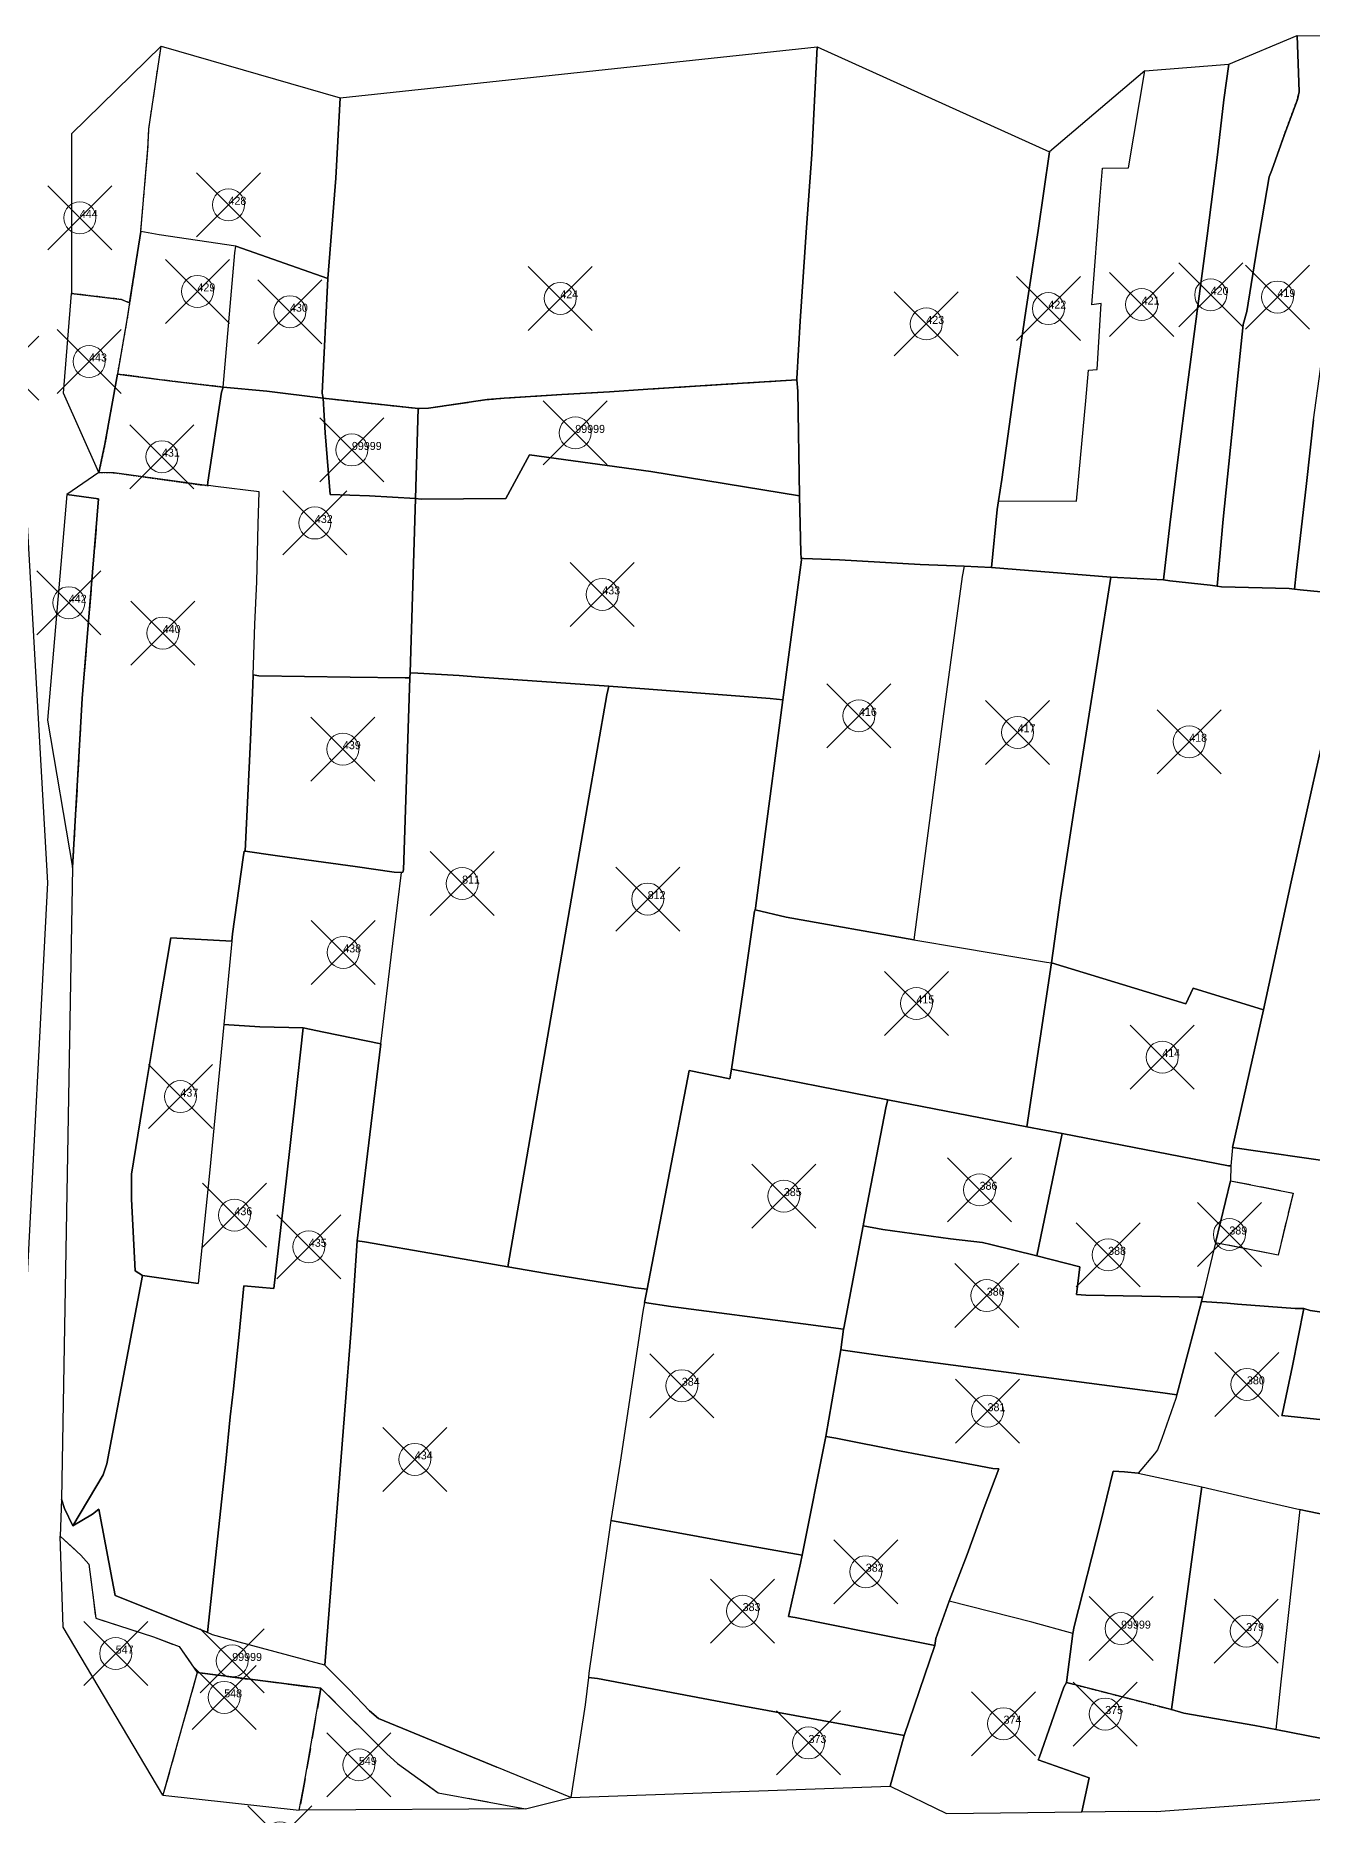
# Model space of a CAD drawing. Header units: millimetres. Extents: x -5 to 3014, y -2191 to 0.
# Drawn here: x 759 to 1158, y -558 to -2 of the extents above; entities that cross this region are included whole.
import ezdxf

# ---------------------------------------------------------------- set-up
doc = ezdxf.new("R2010")
doc.units = ezdxf.units.MM
doc.header["$PDMODE"] = 35
doc.header["$PDSIZE"] = 10
doc.linetypes.add('DASHED', pattern=[0.75, 0.5, -0.25])
doc.linetypes.add('DASHED2', pattern=[9.525, 6.35, -3.175])
doc.layers.add('Poly_Survey_Bndry', color=250, linetype='Continuous', lineweight=30)
doc.layers.add('Text_Survey_No', color=250, linetype='Continuous', lineweight=0)
doc.styles.get("Standard").update_dxf_attribs({"font": 'SakalBharati.ttf'})

msp = doc.modelspace()

# ---------------------------------------------------------------- linework, layer by layer
at = {"layer": 'Poly_Survey_Bndry'}
for points in [[(798.26, -5.47), (770.27, -32.87), (770.27, -82.73), (785.93, -84.62), (788.42, -85.67), (791.89, -63.4), (794.16, -37.53), (794.43, -31.28)], [(791.89, -63.4), (794.16, -37.53), (794.43, -31.28), (798.26, -5.47), (854.19, -21.55), (852.86, -46.67), (850.38, -78.09), (821.59, -67.97), (797.61, -64.37)], [(1145.24, -44.22), (1144.38, -46.29), (1140.68, -68.24), (1137.4, -88.38), (1136.23, -92.44), (1134.08, -113.6), (1130.02, -153.21), (1128.15, -174.19), (1125.9, -173.86), (1113.33, -172.54), (1111.34, -172.21), (1113.32, -155), (1116.06, -133.07), (1118.71, -112.79), (1121.89, -88.21), (1124.96, -64.71), (1128.24, -39.45), (1130.23, -22.2), (1131.74, -11.09), (1153.14, -2.14), (1153.76, -19.69), (1153.18, -22.13), (1149.15, -33.02)], [(850.38, -78.09), (852.86, -46.67), (854.19, -21.55), (1003.22, -5.7), (1001.53, -39.3), (999.82, -62.11), (997.88, -91.38), (996.83, -109.26), (996.87, -109.68), (974.81, -111.06), (950.34, -112.6), (938.3, -113.42), (923.41, -114.27), (905.4, -115.42), (900.12, -115.88), (881.76, -118.54), (878.51, -118.64), (862.34, -116.91), (848.84, -115.42), (848.59, -113.93)], [(1072.21, -63), (1068.33, -88.14), (1065.05, -110.73), (1060.86, -140.88), (1059.84, -147.5), (1059.42, -150.19), (1057.66, -168.35), (1049.12, -167.98), (1035.39, -167.38), (1010.12, -165.96), (998.92, -165.5), (998.21, -165.47), (998.08, -163.77), (997.71, -145.99), (997.16, -113.21), (996.87, -109.68), (996.83, -109.26), (997.88, -91.38), (999.82, -62.11), (1001.53, -39.3), (1003.22, -5.7), (1075.78, -38.48)], [(1111.34, -172.21), (1094.87, -171.36), (1057.66, -168.35), (1059.42, -150.19), (1059.84, -147.5), (1084.15, -147.65), (1087.06, -116.27), (1087.93, -106.71), (1090.62, -106.44), (1091.91, -85.89), (1088.99, -86.27), (1091.6, -52.36), (1092.27, -43.62), (1100.48, -43.51), (1105.57, -13.2), (1131.74, -11.09), (1130.23, -22.2), (1128.24, -39.45), (1124.96, -64.71), (1121.89, -88.21), (1118.71, -112.79), (1116.06, -133.07), (1113.32, -155)], [(1072.21, -63), (1068.33, -88.14), (1065.05, -110.73), (1060.86, -140.88), (1059.84, -147.5), (1084.15, -147.65), (1087.06, -116.27), (1087.93, -106.71), (1090.62, -106.44), (1091.91, -85.89), (1088.99, -86.27), (1091.6, -52.36), (1092.27, -43.62), (1100.48, -43.51), (1105.57, -13.2), (1075.78, -38.48)], [(791.89, -63.4), (788.42, -85.67), (787.58, -91.01), (784.59, -107.9), (801.73, -110.16), (817.61, -111.97), (821.33, -70.02), (821.59, -67.97), (797.61, -64.37)], [(850.38, -78.09), (848.59, -113.93), (848.84, -115.42), (831.25, -113.3), (817.61, -111.97), (821.33, -70.02), (821.59, -67.97)], [(770.27, -82.73), (785.93, -84.62), (788.42, -85.67), (787.58, -91.01), (784.59, -107.9), (780.71, -129.81), (778.83, -138.65), (767.74, -113.86)], [(778.83, -138.65), (780.71, -129.81), (784.59, -107.9), (801.73, -110.16), (817.61, -111.97), (817.16, -113.55), (812.88, -141.73), (812.74, -142.76), (811.03, -142.57), (783.63, -138.74)], [(878.51, -118.64), (881.76, -118.54), (900.12, -115.88), (905.4, -115.42), (923.41, -114.27), (938.3, -113.42), (950.34, -112.6), (974.81, -111.06), (996.87, -109.68), (997.16, -113.21), (997.71, -145.99), (951.22, -138.34), (913.37, -133.15), (905.94, -146.75), (879.44, -147.01), (877.68, -146.76)], [(813.05, -142.75), (812.74, -142.76), (812.88, -141.73), (817.16, -113.55), (817.61, -111.97), (831.25, -113.3), (848.84, -115.42), (849.54, -126.32), (851.02, -145.59), (863.36, -145.96), (877.68, -146.76), (876.7, -180.73), (876.04, -201.26), (875.99, -202.88), (874.52, -202.86), (857.33, -202.59), (828.79, -202.16), (827.02, -201.93), (827.12, -198.85), (827.56, -186.02), (828.11, -172.87), (828.58, -154.8), (828.85, -144.76), (815.2, -143.02)], [(878.51, -118.64), (877.68, -146.76), (863.36, -145.96), (851.02, -145.59), (849.54, -126.32), (848.84, -115.42), (862.34, -116.91)], [(938.07, -205.44), (897.76, -202.59), (891.39, -202.14), (878.46, -201.33), (876.04, -201.26), (876.7, -180.73), (877.68, -146.76), (879.44, -147.01), (905.94, -146.75), (913.37, -133.15), (951.22, -138.34), (997.71, -145.99), (998.08, -163.77), (998.21, -165.47), (998.25, -165.91), (994.47, -194.79), (992.47, -209.71), (988.48, -209.31), (950.65, -206.33)], [(813.05, -142.75), (812.74, -142.76), (811.03, -142.57), (783.63, -138.74), (778.83, -138.65), (768.84, -145.59), (778.73, -146.91), (773.58, -209.32), (770.63, -262.07), (767.15, -459.54), (768.03, -462.38), (770.72, -467.87), (780.18, -451.93), (781.27, -448.41), (792.49, -389.64), (790.17, -388.15), (789.03, -365.72), (789.06, -357.94), (792.32, -337.37), (796.82, -310.56), (801.25, -284.07), (820.37, -285.08), (820.59, -282.82), (823.87, -258.95), (824.23, -257.02), (824.47, -257.05), (826.16, -222.17), (826.92, -205.01), (827.02, -201.93), (827.12, -198.85), (827.56, -186.02), (828.11, -172.87), (828.58, -154.8), (828.85, -144.76), (815.2, -143.02)], [(768.84, -145.59), (762.82, -216.1), (770.63, -262.07), (773.58, -209.32), (778.73, -146.91)], [(1033.35, -284.67), (993.54, -277.63), (983.81, -275.32), (983.97, -274.83), (987, -250.9), (991.51, -216.91), (992.47, -209.71), (994.47, -194.79), (998.25, -165.91), (998.21, -165.47), (998.92, -165.5), (1010.12, -165.96), (1035.39, -167.38), (1049.12, -167.98), (1048.44, -171.15), (1042.41, -215.63)], [(1094.87, -171.36), (1057.66, -168.35), (1049.12, -167.98), (1048.44, -171.15), (1042.41, -215.63), (1033.35, -284.67), (1048.32, -287.19), (1074.84, -291.64), (1076.39, -291.92), (1079.22, -271.62), (1083.39, -244.54)], [(1120.65, -299.84), (1118.37, -304.69), (1076.39, -291.92), (1079.22, -271.62), (1083.39, -244.54), (1094.87, -171.36), (1111.34, -172.21), (1113.33, -172.54), (1125.9, -173.86), (1128.15, -174.19), (1129.47, -174.38), (1150.6, -174.87), (1152.34, -175.08), (1154.07, -175.29), (1171.25, -176.98), (1170.85, -178.8), (1165.43, -203.29), (1157.94, -236.6), (1151.24, -266.62), (1142.6, -306.56)], [(875.99, -202.88), (874.52, -202.86), (857.33, -202.59), (828.79, -202.16), (827.02, -201.93), (826.92, -205.01), (826.16, -222.17), (824.47, -257.05), (833.84, -258.34), (841.35, -259.38), (858.84, -261.83), (871.01, -263.57), (873.35, -263.65), (873.75, -263.58), (873.95, -262.78), (874.27, -253.52)], [(938.07, -205.44), (937.49, -208.12), (931.47, -242.75), (918.99, -315.14), (906.61, -386.87), (884.57, -383.07), (861.81, -379.12), (859.55, -378.78), (860.6, -368.92), (863.46, -345.58), (866.86, -317.17), (870.17, -290.11), (872.24, -273.03), (873.35, -263.65), (873.75, -263.58), (873.95, -262.78), (874.27, -253.52), (875.99, -202.88), (876.04, -201.26), (878.46, -201.33), (891.39, -202.14), (897.76, -202.59)], [(938.07, -205.44), (950.65, -206.33), (988.48, -209.31), (992.47, -209.71), (991.51, -216.91), (987, -250.9), (983.97, -274.83), (983.81, -275.32), (983.65, -275.8), (980.39, -298.3), (976.45, -325.11), (975.89, -328.15), (963.24, -325.58), (950.08, -393.84), (946.4, -393.41), (918.59, -388.94), (906.61, -386.87), (918.99, -315.14), (931.47, -242.75), (937.49, -208.12)], [(820.59, -282.82), (820.37, -285.08), (817.84, -311.18), (829.1, -311.85), (842.64, -312.25), (849.11, -313.6), (866.86, -317.17), (870.17, -290.11), (872.24, -273.03), (873.35, -263.65), (871.01, -263.57), (858.84, -261.83), (841.35, -259.38), (833.84, -258.34), (824.47, -257.05), (824.23, -257.02), (823.87, -258.95)], [(983.81, -275.32), (993.54, -277.63), (1033.35, -284.67), (1048.32, -287.19), (1074.84, -291.64), (1076.39, -291.92), (1068.69, -343.11), (1025.23, -334.7), (976.45, -325.11), (980.39, -298.3), (983.65, -275.8)], [(809.87, -392.06), (792.49, -389.64), (790.17, -388.15), (789.03, -365.72), (789.06, -357.94), (792.32, -337.37), (796.82, -310.56), (801.25, -284.07), (820.37, -285.08), (817.84, -311.18), (813.33, -357.64)], [(1076.39, -291.92), (1118.37, -304.69), (1120.65, -299.84), (1142.6, -306.56), (1132.92, -349.58), (1132.41, -355.37), (1131.71, -355.32), (1079.76, -345.26), (1068.69, -343.11)], [(812.75, -501.14), (818.47, -447.75), (819.87, -433.79), (820.87, -424.96), (822.52, -408.95), (824.12, -392.86), (833.43, -393.65), (837.38, -359.23), (840.03, -336), (842.64, -312.25), (829.1, -311.85), (817.84, -311.18), (813.33, -357.64), (809.87, -392.06), (792.49, -389.64), (781.27, -448.41), (780.18, -451.93), (770.72, -467.87), (776.81, -464.17), (778.79, -462.66), (782.93, -484.72), (783.9, -489.62), (808.66, -499.51), (812.3, -500.94)], [(859.55, -378.78), (857.7, -405.07), (855.59, -433.01), (853.37, -460.88), (851.31, -487.37), (849.44, -511.33), (822.67, -504.2), (814.29, -501.85), (812.75, -501.14), (818.47, -447.75), (819.87, -433.79), (820.87, -424.96), (822.52, -408.95), (824.12, -392.86), (833.43, -393.65), (837.38, -359.23), (840.03, -336), (842.64, -312.25), (849.11, -313.6), (866.86, -317.17), (863.46, -345.58), (860.6, -368.92)], [(949.27, -398.03), (950.08, -393.84), (963.24, -325.58), (975.89, -328.15), (976.45, -325.11), (1025.23, -334.7), (1024.78, -336.73), (1018.15, -370.67), (1017.51, -374.06), (1011.49, -406.03), (1011.44, -406.41), (998.8, -404.74), (957.52, -399.26)], [(1071.84, -383.4), (1079.76, -345.26), (1068.69, -343.11), (1025.23, -334.7), (1024.78, -336.73), (1018.15, -370.67), (1017.51, -374.06), (1023.66, -375.22), (1044.81, -378.11), (1054.82, -379.33), (1057.42, -379.91)], [(1071.84, -383.4), (1079.76, -345.26), (1131.71, -355.32), (1132.41, -355.37), (1132.34, -359.97), (1127.59, -379.37), (1126.53, -383.69), (1123.53, -396.37), (1122.08, -396.4), (1087.11, -395.74), (1084.18, -395.52), (1085.21, -386.88)], [(1132.34, -359.97), (1151.84, -363.82), (1147.19, -383.25), (1127.59, -379.37), (1126.53, -383.69), (1123.53, -396.37), (1123.22, -397.67), (1131.27, -398.23), (1134.53, -398.52), (1152.55, -399.93), (1155.21, -399.91), (1157.16, -400.5), (1184.55, -404.37), (1229.42, -410.67), (1233.33, -395.99), (1240.74, -368.2), (1240.58, -366.79), (1240.37, -366.81), (1194.9, -358.66), (1190.68, -357.91), (1171.27, -355.1), (1142.26, -350.96), (1132.92, -349.58), (1132.41, -355.37)], [(1127.59, -379.37), (1132.34, -359.97), (1151.84, -363.82), (1147.19, -383.25)], [(1123.53, -396.37), (1122.08, -396.4), (1087.11, -395.74), (1084.18, -395.52), (1085.21, -386.88), (1071.84, -383.4), (1057.42, -379.91), (1054.82, -379.33), (1044.81, -378.11), (1023.66, -375.22), (1017.51, -374.06), (1011.49, -406.03), (1011.44, -406.41), (1010.59, -412.86), (1024.48, -414.76), (1088.11, -423.2), (1111.12, -426.25), (1115.54, -426.89), (1120.82, -406.93), (1123.22, -397.67)], [(903.13, -543.26), (866.2, -528.03), (863.32, -525.62), (856.95, -518.99), (849.44, -511.33), (851.31, -487.37), (853.37, -460.88), (855.59, -433.01), (857.7, -405.07), (859.55, -378.78), (861.81, -379.12), (884.57, -383.07), (906.61, -386.87), (918.59, -388.94), (946.4, -393.41), (950.08, -393.84), (949.27, -398.03), (948.73, -400.83), (941.68, -447.96), (938.78, -466.15), (935.02, -492.31), (931.91, -513.89), (931.75, -515.23), (930.69, -523.75), (926.2, -552.75)], [(949.27, -398.03), (948.73, -400.83), (941.68, -447.96), (938.78, -466.15), (947.26, -467.7), (978.52, -473.46), (998.5, -476.97), (1005.86, -439.95), (1010.59, -412.86), (1011.44, -406.41), (998.8, -404.74), (957.52, -399.26)], [(1224.26, -440.95), (1180.11, -440.66), (1180.48, -436.55), (1178.05, -436.23), (1169.09, -435.58), (1148.3, -433.38), (1148.58, -432.58), (1151.66, -417.83), (1155.21, -399.91), (1157.16, -400.5), (1184.55, -404.37), (1229.42, -410.67)], [(1010.59, -412.86), (1024.48, -414.76), (1088.11, -423.2), (1111.12, -426.25), (1115.54, -426.89), (1115.22, -428.07), (1110.8, -440.49), (1109.47, -444.06), (1108.58, -445.31), (1103.42, -451.41), (1099.21, -450.9), (1095.67, -450.75), (1091.69, -467.01), (1083.47, -499.23), (1083.09, -501.48), (1070.27, -497.94), (1044.42, -491.41), (1050.04, -476.74), (1055.39, -462.12), (1059.94, -450.06), (1058.02, -449.89), (1046.03, -447.66), (1029.44, -444.47), (1009, -440.4), (1005.86, -439.95)], [(1039.91, -505.23), (1019.04, -501.09), (996.33, -496.45), (994.24, -496.2), (997.99, -479.53), (998.5, -476.97), (1005.86, -439.95), (1009, -440.4), (1029.44, -444.47), (1046.03, -447.66), (1058.02, -449.89), (1059.94, -450.06), (1055.39, -462.12), (1050.04, -476.74), (1044.42, -491.41), (1040.26, -503.06)], [(1113.91, -525.24), (1081.02, -516.75), (1083.09, -501.48), (1083.47, -499.23), (1091.69, -467.01), (1095.67, -450.75), (1099.21, -450.9), (1103.42, -451.41), (1119.54, -454.79), (1123.3, -455.62), (1122.05, -464.52)], [(1146.45, -531.51), (1139.87, -530.24), (1117.74, -526.31), (1113.91, -525.24), (1122.05, -464.52), (1123.3, -455.62), (1140.73, -459.7), (1153.98, -462.71), (1150.33, -495.83), (1148.04, -516.55)], [(812.3, -500.94), (808.66, -499.51), (783.9, -489.62), (782.93, -484.72), (778.79, -462.66), (776.81, -464.17), (770.72, -467.87), (768.03, -462.38), (767.15, -459.54), (766.69, -471.03), (773.16, -476.98), (775.69, -479.84), (777.85, -496.7), (795.93, -502.5), (803.87, -505.52), (809.56, -513.69), (848.18, -518.6), (868.79, -539.1), (872.12, -542.09), (884.78, -551.21), (912.11, -556.22), (926.2, -552.75), (903.13, -543.26), (866.2, -528.03), (863.32, -525.62), (856.95, -518.99), (849.44, -511.33), (822.67, -504.2), (814.29, -501.85), (812.75, -501.14)], [(998.5, -476.97), (978.52, -473.46), (947.26, -467.7), (938.78, -466.15), (935.02, -492.31), (931.91, -513.89), (931.75, -515.23), (934.54, -515.58), (979.1, -523.94), (1030.39, -533.31), (1039.91, -505.23), (1019.04, -501.09), (996.33, -496.45), (994.24, -496.2), (997.99, -479.53)], [(1242.64, -480.64), (1211.85, -474.61), (1177.73, -467.62), (1155.81, -463.13), (1153.98, -462.71), (1150.33, -495.83), (1148.04, -516.55), (1146.45, -531.51), (1175.22, -537.04), (1235.05, -547.82), (1235.06, -547.82), (1235.06, -547.78), (1236.34, -538.71), (1236.83, -535.56)], [(798.84, -552.01), (767.7, -499.51), (766.69, -471.03), (773.16, -476.98), (775.69, -479.84), (777.85, -496.7), (795.93, -502.5), (803.87, -505.52), (809.56, -513.69), (803.42, -535.66)], [(1081.02, -516.75), (1083.09, -501.48), (1070.27, -497.94), (1044.42, -491.41), (1040.26, -503.06), (1039.91, -505.23), (1030.39, -533.31), (1025.99, -549.16), (1043.57, -557.76), (1085.83, -557.18), (1088.13, -546.56), (1072.25, -540.98), (1072.49, -540.29), (1080.24, -518.25)], [(798.84, -552.01), (841.42, -556.65), (842.92, -548.57), (848.18, -518.6), (809.56, -513.69), (803.42, -535.66)], [(931.75, -515.23), (930.69, -523.75), (926.2, -552.75), (1025.99, -549.16), (1030.39, -533.31), (979.1, -523.94), (934.54, -515.58)], [(1081.02, -516.75), (1080.24, -518.25), (1072.49, -540.29), (1072.25, -540.98), (1088.13, -546.56), (1085.83, -557.18), (1100.44, -556.97), (1109.06, -557.06), (1235.06, -547.82), (1235.05, -547.82), (1175.22, -537.04), (1146.45, -531.51), (1139.87, -530.24), (1117.74, -526.31), (1113.91, -525.24)], [(848.18, -518.6), (868.79, -539.1), (872.12, -542.09), (884.78, -551.21), (912.11, -556.22), (841.42, -556.65), (842.92, -548.57)]]:
    msp.add_lwpolyline(points, close=True, dxfattribs=at)
at = {"layer": 'Poly_Survey_Bndry', "linetype": 'DASHED'}
for points in [[(791.89, -63.4), (794.16, -37.53), (794.43, -31.28), (798.26, -5.47)], [(1145.24, -44.22), (1149.15, -33.02), (1153.18, -22.13), (1153.76, -19.69), (1153.14, -2.14)], [(1001.53, -39.3), (1003.22, -5.7)], [(791.89, -63.4), (788.42, -85.67)], [(788.42, -85.67), (785.93, -84.62), (770.27, -82.73)], [(788.42, -85.67), (787.58, -91.01), (784.59, -107.9)], [(784.59, -107.9), (780.71, -129.81), (778.83, -138.65)], [(817.61, -111.97), (801.73, -110.16), (784.59, -107.9)], [(878.51, -118.64), (881.76, -118.54), (900.12, -115.88), (905.4, -115.42), (923.41, -114.27), (938.3, -113.42), (950.34, -112.6), (974.81, -111.06), (996.87, -109.68)], [(848.84, -115.42), (862.34, -116.91), (878.51, -118.64)], [(878.51, -118.64), (877.68, -146.76)], [(778.83, -138.65), (783.63, -138.74), (811.03, -142.57), (812.74, -142.76)], [(1081.02, -516.75), (1113.91, -525.24)]]:
    msp.add_lwpolyline(points, dxfattribs=at)
at = {"layer": 'Poly_Survey_Bndry'}
for points in [[(1158.26, -122.23), (1156, -142.06), (1152.8, -170.16), (1152.34, -175.08), (1150.6, -174.87), (1129.47, -174.38), (1128.15, -174.19), (1130.02, -153.21), (1134.08, -113.6), (1136.23, -92.44), (1137.4, -88.38), (1140.68, -68.24), (1144.38, -46.29), (1145.24, -44.22), (1149.15, -33.02), (1153.18, -22.13), (1153.76, -19.69), (1153.14, -2.14), (1174.4, -2.28)], [(1111.34, -172.21), (1113.32, -155), (1116.06, -133.07), (1118.71, -112.79), (1121.89, -88.21), (1124.96, -64.71), (1128.24, -39.45), (1130.23, -22.2), (1131.74, -11.09)], [(1059.84, -147.5), (1084.15, -147.65), (1087.06, -116.27), (1087.93, -106.71), (1090.62, -106.44), (1091.91, -85.89), (1088.99, -86.27), (1091.6, -52.36), (1092.27, -43.62), (1100.48, -43.51), (1105.57, -13.2)], [(850.38, -78.09), (852.86, -46.67), (854.19, -21.55)], [(1072.21, -63), (1075.78, -38.48)], [(996.87, -109.68), (996.83, -109.26), (997.88, -91.38), (999.82, -62.11), (1001.53, -39.3)], [(1128.15, -174.19), (1130.02, -153.21), (1134.08, -113.6), (1136.23, -92.44), (1137.4, -88.38), (1140.68, -68.24), (1144.38, -46.29), (1145.24, -44.22)], [(1152.34, -175.08), (1152.8, -170.16), (1156, -142.06), (1158.26, -122.23), (1160.42, -106.36), (1163.17, -83.35), (1166.23, -58.45), (1166.57, -55.77)], [(821.59, -67.97), (797.61, -64.37), (791.89, -63.4)], [(1059.84, -147.5), (1060.86, -140.88), (1065.05, -110.73), (1068.33, -88.14), (1072.21, -63)], [(817.61, -111.97), (821.33, -70.02), (821.59, -67.97)], [(821.59, -67.97), (850.38, -78.09)], [(850.38, -78.09), (848.59, -113.93), (848.84, -115.42)], [(997.71, -145.99), (997.16, -113.21), (996.87, -109.68)], [(817.61, -111.97), (817.16, -113.55), (812.88, -141.73), (812.74, -142.76)], [(848.84, -115.42), (831.25, -113.3), (817.61, -111.97)], [(877.68, -146.76), (863.36, -145.96), (851.02, -145.59), (849.54, -126.32), (848.84, -115.42)], [(1158.26, -122.23), (1156, -142.06), (1152.8, -170.16), (1152.34, -175.08), (1154.07, -175.29), (1171.25, -176.98)], [(877.68, -146.76), (879.44, -147.01), (905.94, -146.75), (913.37, -133.15), (951.22, -138.34), (997.71, -145.99)], [(812.74, -142.76), (813.05, -142.75)], [(827.02, -201.93), (827.12, -198.85), (827.56, -186.02), (828.11, -172.87), (828.58, -154.8), (828.85, -144.76), (815.2, -143.02), (813.05, -142.75)], [(756.14, -149.51), (762.82, -266.94), (756.02, -397.5)], [(876.04, -201.26), (876.7, -180.73), (877.68, -146.76)], [(997.71, -145.99), (998.08, -163.77), (998.21, -165.47)], [(1057.66, -168.35), (1059.42, -150.19), (1059.84, -147.5)], [(998.21, -165.47), (998.25, -165.91), (994.47, -194.79), (992.47, -209.71)], [(998.21, -165.47), (998.92, -165.5)], [(998.92, -165.5), (1010.12, -165.96), (1035.39, -167.38), (1049.12, -167.98)], [(1049.12, -167.98), (1048.44, -171.15), (1042.41, -215.63), (1033.35, -284.67)], [(1049.12, -167.98), (1057.66, -168.35)], [(1057.66, -168.35), (1094.87, -171.36)], [(1094.87, -171.36), (1083.39, -244.54), (1079.22, -271.62), (1076.39, -291.92)], [(1111.34, -172.21), (1094.87, -171.36)], [(1128.15, -174.19), (1125.9, -173.86), (1113.33, -172.54), (1111.34, -172.21)], [(1152.34, -175.08), (1150.6, -174.87), (1129.47, -174.38), (1128.15, -174.19)], [(1142.6, -306.56), (1151.24, -266.62), (1157.94, -236.6), (1165.43, -203.29), (1170.85, -178.8), (1171.25, -176.98), (1154.07, -175.29), (1152.34, -175.08)], [(824.47, -257.05), (826.16, -222.17), (826.92, -205.01), (827.02, -201.93)], [(827.02, -201.93), (828.79, -202.16), (857.33, -202.59), (874.52, -202.86), (875.99, -202.88)], [(875.99, -202.88), (874.27, -253.52), (873.95, -262.78), (873.75, -263.58), (873.35, -263.65)], [(875.99, -202.88), (876.04, -201.26)], [(938.07, -205.44), (897.76, -202.59), (891.39, -202.14), (878.46, -201.33), (876.04, -201.26)], [(938.07, -205.44), (937.49, -208.12), (931.47, -242.75), (918.99, -315.14), (906.61, -386.87)], [(992.47, -209.71), (988.48, -209.31), (950.65, -206.33), (938.07, -205.44)], [(992.47, -209.71), (991.51, -216.91), (987, -250.9), (983.97, -274.83), (983.81, -275.32)], [(1157.94, -236.6), (1151.24, -266.62), (1142.6, -306.56), (1132.92, -349.58), (1142.26, -350.96), (1171.27, -355.1)], [(824.47, -257.05), (824.23, -257.02), (823.87, -258.95), (820.59, -282.82)], [(873.35, -263.65), (871.01, -263.57), (858.84, -261.83), (841.35, -259.38), (833.84, -258.34), (824.47, -257.05)], [(866.86, -317.17), (870.17, -290.11), (872.24, -273.03), (873.35, -263.65)], [(983.81, -275.32), (983.65, -275.8), (980.39, -298.3), (976.45, -325.11)], [(1033.35, -284.67), (993.54, -277.63), (983.81, -275.32)], [(820.59, -282.82), (820.37, -285.08)], [(820.37, -285.08), (801.25, -284.07), (796.82, -310.56), (792.32, -337.37), (789.06, -357.94), (789.03, -365.72), (790.17, -388.15), (792.49, -389.64)], [(820.37, -285.08), (817.84, -311.18)], [(1033.35, -284.67), (1048.32, -287.19), (1074.84, -291.64), (1076.39, -291.92)], [(1076.39, -291.92), (1068.69, -343.11)], [(1076.39, -291.92), (1118.37, -304.69), (1120.65, -299.84)], [(1120.65, -299.84), (1142.6, -306.56)], [(817.84, -311.18), (813.33, -357.64), (809.87, -392.06)], [(842.64, -312.25), (829.1, -311.85), (817.84, -311.18)], [(1132.92, -349.58), (1142.6, -306.56)], [(842.64, -312.25), (840.03, -336), (837.38, -359.23), (833.43, -393.65), (824.12, -392.86), (822.52, -408.95), (820.87, -424.96), (819.87, -433.79), (818.47, -447.75), (812.75, -501.14)], [(866.86, -317.17), (849.11, -313.6), (842.64, -312.25)], [(859.55, -378.78), (860.6, -368.92), (863.46, -345.58), (866.86, -317.17)], [(976.45, -325.11), (975.89, -328.15), (963.24, -325.58), (950.08, -393.84)], [(1025.23, -334.7), (976.45, -325.11)], [(1017.51, -374.06), (1018.15, -370.67), (1024.78, -336.73), (1025.23, -334.7)], [(1025.23, -334.7), (1068.69, -343.11)], [(1068.69, -343.11), (1079.76, -345.26)], [(1079.76, -345.26), (1071.84, -383.4)], [(1079.76, -345.26), (1131.71, -355.32), (1132.41, -355.37)], [(1132.92, -349.58), (1132.41, -355.37)], [(1190.68, -357.91), (1171.27, -355.1), (1142.26, -350.96), (1132.92, -349.58)], [(1132.41, -355.37), (1132.34, -359.97)], [(1132.34, -359.97), (1127.59, -379.37)], [(1011.44, -406.41), (1011.49, -406.03), (1017.51, -374.06)], [(1071.84, -383.4), (1057.42, -379.91), (1054.82, -379.33), (1044.81, -378.11), (1023.66, -375.22), (1017.51, -374.06)], [(859.55, -378.78), (857.7, -405.07), (855.59, -433.01), (853.37, -460.88), (851.31, -487.37), (849.44, -511.33)], [(906.61, -386.87), (884.57, -383.07), (861.81, -379.12), (859.55, -378.78)], [(1071.84, -383.4), (1085.21, -386.88), (1084.18, -395.52), (1087.11, -395.74), (1122.08, -396.4), (1123.53, -396.37)], [(1127.59, -379.37), (1126.53, -383.69), (1123.53, -396.37)], [(950.08, -393.84), (946.4, -393.41), (918.59, -388.94), (906.61, -386.87)], [(792.49, -389.64), (781.27, -448.41), (780.18, -451.93), (770.72, -467.87)], [(792.49, -389.64), (809.87, -392.06)], [(950.08, -393.84), (949.27, -398.03)], [(949.27, -398.03), (948.73, -400.83), (941.68, -447.96), (938.78, -466.15)], [(949.27, -398.03), (957.52, -399.26), (998.8, -404.74), (1011.44, -406.41)], [(1169.09, -435.58), (1148.3, -433.38), (1148.58, -432.58), (1151.66, -417.83), (1155.21, -399.91), (1152.55, -399.93), (1134.53, -398.52), (1131.27, -398.23), (1123.22, -397.67), (1120.82, -406.93), (1115.54, -426.89), (1115.22, -428.07), (1110.8, -440.49), (1109.47, -444.06), (1108.58, -445.31), (1103.42, -451.41), (1119.54, -454.79), (1123.3, -455.62), (1140.73, -459.7), (1153.98, -462.71), (1155.81, -463.13), (1177.73, -467.62)], [(1123.22, -397.67), (1120.82, -406.93), (1115.54, -426.89)], [(1123.53, -396.37), (1123.22, -397.67)], [(1155.21, -399.91), (1152.55, -399.93), (1134.53, -398.52), (1131.27, -398.23), (1123.22, -397.67)], [(1155.21, -399.91), (1151.66, -417.83), (1148.58, -432.58), (1148.3, -433.38), (1169.09, -435.58), (1178.05, -436.23), (1180.48, -436.55), (1180.11, -440.66)], [(1229.42, -410.67), (1184.55, -404.37), (1157.16, -400.5), (1155.21, -399.91)], [(1010.59, -412.86), (1011.44, -406.41)], [(1010.59, -412.86), (1005.86, -439.95)], [(1115.54, -426.89), (1111.12, -426.25), (1088.11, -423.2), (1024.48, -414.76), (1010.59, -412.86)], [(1115.54, -426.89), (1115.22, -428.07), (1110.8, -440.49), (1109.47, -444.06), (1108.58, -445.31), (1103.42, -451.41)], [(1005.86, -439.95), (998.5, -476.97)], [(1044.42, -491.41), (1050.04, -476.74), (1055.39, -462.12), (1059.94, -450.06), (1058.02, -449.89), (1046.03, -447.66), (1029.44, -444.47), (1009, -440.4), (1005.86, -439.95)], [(1103.42, -451.41), (1099.21, -450.9), (1095.67, -450.75), (1091.69, -467.01), (1083.47, -499.23), (1083.09, -501.48)], [(1103.42, -451.41), (1119.54, -454.79), (1123.3, -455.62)], [(1113.91, -525.24), (1122.05, -464.52), (1123.3, -455.62)], [(1123.3, -455.62), (1140.73, -459.7), (1153.98, -462.71)], [(770.72, -467.87), (768.03, -462.38), (767.15, -459.54)], [(770.72, -467.87), (776.81, -464.17), (778.79, -462.66), (782.93, -484.72), (783.9, -489.62), (808.66, -499.51), (812.3, -500.94)], [(938.78, -466.15), (935.02, -492.31), (931.91, -513.89), (931.75, -515.23)], [(998.5, -476.97), (978.52, -473.46), (947.26, -467.7), (938.78, -466.15)], [(1153.98, -462.71), (1150.33, -495.83), (1148.04, -516.55), (1146.45, -531.51)], [(1153.98, -462.71), (1155.81, -463.13), (1177.73, -467.62)], [(998.5, -476.97), (997.99, -479.53), (994.24, -496.2), (996.33, -496.45), (1019.04, -501.09)], [(1039.91, -505.23), (1040.26, -503.06), (1044.42, -491.41)], [(1083.09, -501.48), (1070.27, -497.94), (1044.42, -491.41)], [(812.75, -501.14), (812.3, -500.94)], [(849.44, -511.33), (822.67, -504.2), (814.29, -501.85), (812.75, -501.14)], [(1019.04, -501.09), (1039.91, -505.23)], [(1039.91, -505.23), (1030.39, -533.31)], [(1083.09, -501.48), (1081.02, -516.75)], [(849.44, -511.33), (856.95, -518.99), (863.32, -525.62), (866.2, -528.03), (903.13, -543.26)], [(931.75, -515.23), (930.69, -523.75)], [(1030.39, -533.31), (979.1, -523.94), (934.54, -515.58), (931.75, -515.23)], [(1081.02, -516.75), (1080.24, -518.25), (1072.49, -540.29), (1072.49, -540.29)], [(930.69, -523.75), (926.2, -552.75)], [(1113.91, -525.24), (1117.74, -526.31), (1139.87, -530.24), (1146.45, -531.51)], [(1030.39, -533.31), (1025.99, -549.16)], [(1146.45, -531.51), (1175.22, -537.04), (1235.05, -547.82)], [(926.2, -552.75), (903.13, -543.26)], [(1072.49, -540.29), (1072.25, -540.98), (1088.13, -546.56), (1085.83, -557.18)]]:
    msp.add_lwpolyline(points, dxfattribs=at)
at = {"layer": 'Poly_Survey_Bndry', "linetype": 'DASHED2'}
for points in [[(768.84, -145.59), (778.73, -146.91), (773.58, -209.32), (770.63, -262.07)], [(1132.34, -359.97), (1151.84, -363.82), (1147.19, -383.25), (1127.59, -379.37)], [(766.69, -471.03), (773.16, -476.98), (775.69, -479.84), (777.85, -496.7), (795.93, -502.5), (803.87, -505.52), (809.56, -513.69)], [(809.56, -513.69), (803.42, -535.66), (798.84, -552.01)], [(809.56, -513.69), (848.18, -518.6)], [(848.18, -518.6), (842.92, -548.57), (841.42, -556.65)], [(848.18, -518.6), (868.79, -539.1), (872.12, -542.09), (884.78, -551.21), (912.11, -556.22)]]:
    msp.add_lwpolyline(points, dxfattribs=at)
at = {"layer": 'Text_Survey_No'}
for p in [(772.88, -59.1), (819.3, -55.02), (809.6, -82.08), (922.95, -84.25), (1075.41, -87.46), (1104.55, -86.18), (1126.11, -83.15), (1146.97, -83.84), (838.51, -88.42), (1037.27, -92.24), (775.76, -103.98), (750.03, -106.07), (927.62, -126.3), (857.85, -131.62), (798.52, -133.73), (846.28, -154.45), (936.06, -176.75), (769.43, -179.37), (798.78, -188.84), (1016.25, -214.72), (1065.8, -219.87), (855.04, -225.12), (1119.4, -222.81), (892.28, -267.13), (950.25, -271.96), (855.15, -288.63), (1034.19, -304.58), (1110.99, -321.36), (804.29, -333.71), (992.77, -364.78), (1053.92, -362.81), (821.17, -370.76), (1131.94, -376.78), (844.41, -380.63), (1094.07, -383.14), (1056.16, -395.89), (960.9, -424.04), (1137.44, -423.61), (1056.41, -432), (877.51, -447.05), (1018.37, -482.15), (979.91, -494.46), (1098.11, -499.94), (1137.19, -500.7), (784.08, -507.73), (820.47, -510.05), (817.97, -521.42), (1093.16, -526.63), (1061.4, -529.65), (1000.49, -535.68), (860.04, -542.53), (835.37, -565.32)]:
    msp.add_point(p, dxfattribs=at)

# ---------------------------------------------------------------- texts
for s, p in [('428', (819.3, -55.02)), ('444', (772.88, -59.1)), ('429', (809.6, -82.08)), ('424', (922.95, -84.25)), ('420', (1126.11, -83.15)), ('419', (1146.97, -83.84)), ('430', (838.51, -88.42)), ('422', (1075.41, -87.46)), ('421', (1104.55, -86.18)), ('423', (1037.27, -92.24)), ('443', (775.76, -103.98)), ('431', (798.52, -133.73)), ('432', (846.28, -154.45)), ('442', (769.43, -179.37)), ('433', (936.06, -176.75)), ('440', (798.78, -188.84)), ('416', (1016.25, -214.72)), ('417', (1065.8, -219.87)), ('418', (1119.4, -222.81)), ('439', (855.04, -225.12)), ('811', (892.28, -267.13)), ('812', (950.25, -271.96)), ('438', (855.15, -288.63)), ('415', (1034.19, -304.58)), ('414', (1110.99, -321.36)), ('437', (804.29, -333.71)), ('386', (1053.92, -362.81)), ('385', (992.77, -364.78)), ('436', (821.17, -370.76)), ('435', (844.41, -380.63)), ('389', (1131.94, -376.78)), ('388', (1094.07, -383.14)), ('386', (1056.16, -395.89)), ('384', (960.9, -424.04)), ('380', (1137.44, -423.61)), ('381', (1056.41, -432)), ('434', (877.51, -447.05)), ('382', (1018.37, -482.15)), ('383', (979.91, -494.46)), ('379', (1137.19, -500.7)), ('547', (784.08, -507.73)), ('548', (817.97, -521.42)), ('374', (1061.4, -529.65)), ('375', (1093.16, -526.63)), ('373', (1000.49, -535.68)), ('549', (860.04, -542.53))]:
    msp.add_text(s, height=2.5, dxfattribs=at).set_placement(p)
at = {"layer": 'Text_Survey_No', "linetype": 'DASHED'}
for p in [(927.62, -126.3), (857.85, -131.62), (1098.11, -499.94), (820.47, -510.05)]:
    msp.add_text('99999', height=2.5, dxfattribs=at).set_placement(p)

doc.saveas('drawing.dxf')
